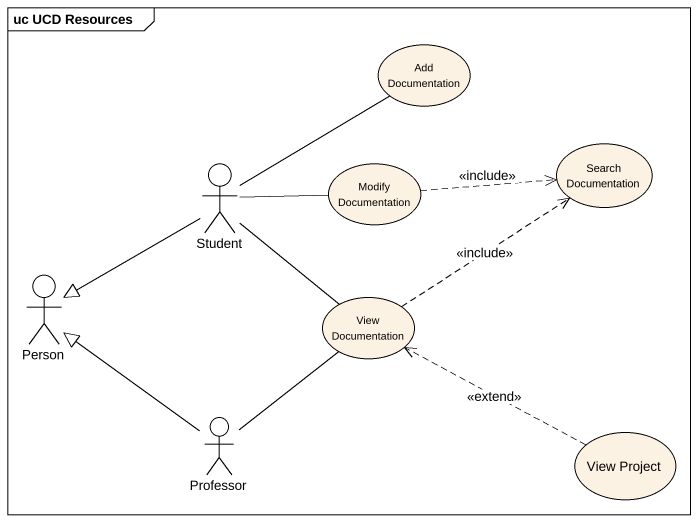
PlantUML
@startuml
mainframe uc UCD Resources
usecase "Add Documentation" as Add_Documentation
usecase "Search Documentation" as Search_Documentation
actor Student
usecase "Modify Documentation" as Modify_Documentation
actor "Person" as Person_
usecase "View Documentation" as View_Documentation
actor Professor
usecase "View Project" as View_Project
Student -up- Add_Documentation
Student -right- Modify_Documentation
Student --|> Person_
Student -- View_Documentation
Modify_Documentation .right.> Search_Documentation : <<include>>
View_Documentation .up.> Search_Documentation : <<include>>
Professor -up-|> Person_
Professor -up- View_Documentation
View_Project .left.> View_Documentation : <<extend>>
@enduml
